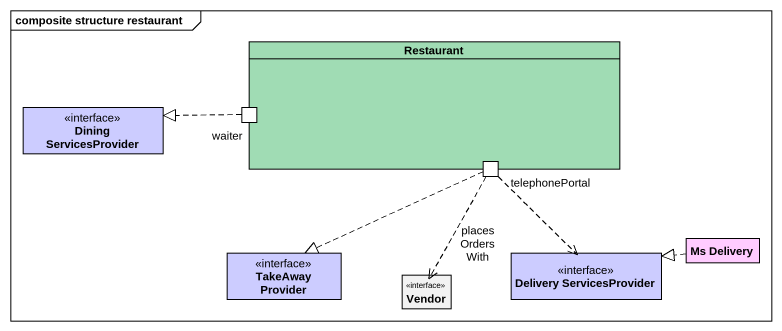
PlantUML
@startuml
mainframe composite structure restaurant
allowmixing
hide circle
hide empty members
rectangle Restaurant #A0DCB4 {
  port waiter
  port telephonePortal
}
interface "Dining ServicesProvider" as Dining_ServicesProvider #CCCCFF
interface "TakeAway Provider" as TakeAway_Provider #CCCCFF
interface "Delivery ServicesProvider" as Delivery_ServicesProvider #CCCCFF
class "Ms Delivery" as Ms_Delivery #FFCCFF
interface Vendor
waiter .left.|> Dining_ServicesProvider
telephonePortal .left.|> TakeAway_Provider
telephonePortal ..> Delivery_ServicesProvider
telephonePortal ..> Vendor : places Orders With
Ms_Delivery .left.|> Delivery_ServicesProvider
@enduml
